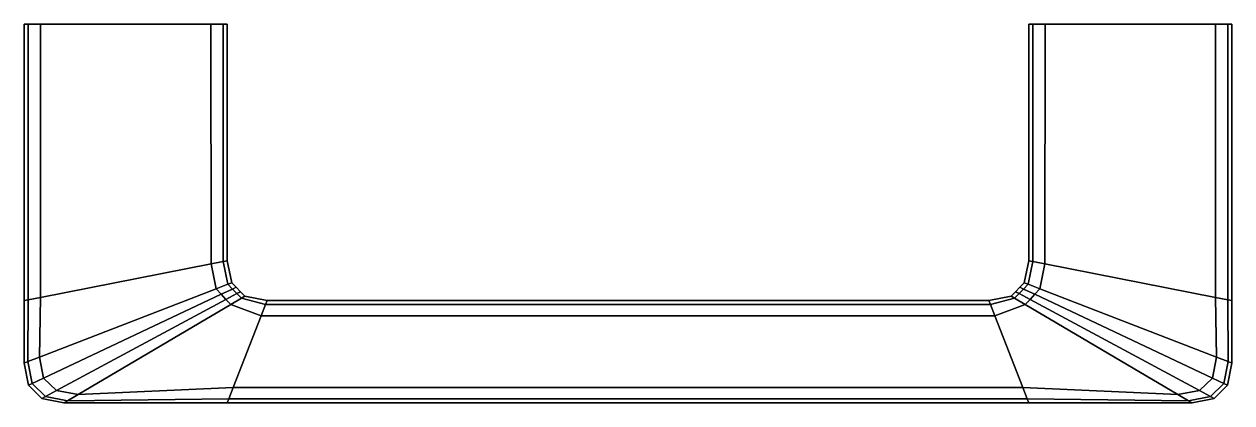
# Model space of a CAD drawing. Extents: x -36.5 to 36.7, y -22.9 to 0.
import ezdxf

# ---------------------------------------------------------------- set-up
doc = ezdxf.new("R2010")
doc.units = 0
doc.layers.add('METAL', color=194, linetype='CONTINUOUS')

msp = doc.modelspace()

# ---------------------------------------------------------------- meshes
at = {"layer": 'METAL'}
mesh = msp.add_polyface(dxfattribs=at)
corners = [(36.711, 0, 3.844), (36.711, -16.743, 0.172), (36.711, 0, -3.5), (36.711, -16.743, -3.5), (36.711, -20.529, -3.5), (36.478, -20.439, -4.25), (36.466, -16.695, -4.25), (36.461, 0, 4.594), (36.461, 0, -4.25), (36.443, -21.869, -3.5), (35.778, -20.168, -4.5), (35.73, -16.551, -4.5), (35.711, 0, 4.844), (35.639, -22.673, -3.5), (35.538, -21.443, 4.844), (34.757, -22.2, 4.844), (34.298, -22.941, -3.5), (34.083, -22.815, 4.594), (33.437, -22.434, 4.844), (25.398, 0, -4.5), (25.379, -14.523, -4.5), (25.063, -16.031, 4.844), (25.063, -16.031, -4.5), (24.766, -16.365, 4.844), (24.648, 0, -4.25), (24.643, -14.378, 4.594), (24.475, -16.68, 4.844), (24.398, -14.33, 3.844), (24.398, 0, 0.172), (24.398, -14.33, 0.172), (24.398, -22.941, 0.172), (24.398, -22.941, -3.5), (24.363, -15.761, 4.594), (24.307, -22.709, 4.594), (24.187, -16.983, -4.5), (24.13, -15.671, 3.844), (24.13, -15.671, 0.172), (24.088, -16.046, 4.594), (24.035, -22.01, 4.844), (23.862, -15.939, 3.844), (23.862, -15.939, 0.172), (23.814, -16.325, 4.594), (23.593, -16.207, 3.844), (23.593, -16.207, 0.172), (23.541, -16.602, 4.594), (23.325, -16.475, 3.844), (23.325, -16.475, 0.172), (22.348, -17.675, -4.5), (22.076, -16.976, 4.594), (21.985, -16.743, 3.844), (21.985, -16.743, 0.172), (-21.774, -16.743, 3.844), (-21.774, -16.743, 0.172), (-21.865, -16.976, 4.594), (-22.137, -17.675, -4.5), (-23.114, -16.475, 3.844), (-23.114, -16.475, 0.172), (-23.33, -16.602, 4.594), (-23.382, -16.207, 3.844), (-23.382, -16.207, 0.172), (-23.651, -15.939, 3.844), (-23.651, -15.939, 0.172), (-23.824, -22.01, 4.844), (-23.919, -15.671, 3.844), (-23.919, -15.671, 0.172), (-23.976, -16.983, 4.844), (-24.096, -22.709, 4.594), (-24.152, -15.761, 4.594), (-24.187, 0, 3.844), (-24.187, -14.33, 3.844), (-24.187, -22.941, 0.172), (-24.187, 0, -3.5), (-24.187, -22.941, -3.5), (-24.264, -16.68, 4.844), (-24.432, -14.378, -4.25), (-24.437, 0, 4.594), (-24.437, 0, -4.25), (-24.555, -16.365, 4.844), (-24.852, -16.031, -4.5), (-25.168, -14.523, -4.5), (-25.187, 0, 4.844), (-33.226, -22.434, 4.844), (-33.872, -22.815, -4.25), (-34.087, -22.941, -3.5), (-34.547, -22.2, 4.844), (-35.207, -22.555, -4.25), (-35.327, -21.443, -4.5), (-35.428, -22.673, -3.5), (-35.5, 0, -4.5), (-35.519, -16.551, -4.5), (-35.567, -20.168, -4.5), (-36.006, -21.762, -4.25), (-36.232, -21.869, -3.5), (-36.25, 0, -4.25), (-36.255, -16.695, -4.25), (-36.267, -20.439, -4.25), (-36.5, 0, -3.5), (-36.5, -16.743, -3.5), (-36.5, -20.529, -3.5), (-36.5, 0, 3.844), (-36.5, 0, 0.172), (-36.5, -16.743, 0.172), (-36.5, -20.529, 0.172), (-36.5, 0, 0.172), (-36.5, -20.529, 3.844), (-36.5, -16.743, 3.844), (-36.5, 0, 3.844), (-36.5, 0, -3.5), (-36.267, -20.439, 4.594), (-36.255, -16.695, 4.594), (-36.25, 0, 4.594), (-36.25, 0, 4.594), (-36.25, 0, -4.25), (-36.232, -21.869, 0.172), (-36.232, -21.869, 3.844), (-36.006, -21.762, 4.594), (-35.567, -20.168, 4.844), (-35.519, -16.551, 4.844), (-35.5, 0, 4.844), (-35.5, 0, 4.844), (-35.5, 0, -4.5), (-35.428, -22.673, 0.172), (-35.428, -22.673, 3.844), (-35.327, -21.443, 4.844), (-35.207, -22.555, 4.594), (-34.547, -22.2, -4.5), (-34.087, -22.941, 0.172), (-34.087, -22.941, 3.844), (-33.872, -22.815, 4.594), (-33.226, -22.434, -4.5), (-25.187, 0, -4.5), (-25.187, 0, -4.5), (-25.187, 0, 4.844), (-25.168, -14.523, 4.844), (-24.852, -16.031, 4.844), (-24.555, -16.365, -4.5), (-24.437, 0, -4.25), (-24.437, 0, 4.594), (-24.432, -14.378, 4.594), (-24.264, -16.68, -4.5), (-24.187, -14.33, -3.5), (-24.187, 0, -3.5), (-24.187, -14.33, 0.172), (-24.187, 0, 0.172), (-24.187, 0, 0.172), (-24.187, -22.941, 3.844), (-24.187, 0, 3.844), (-24.152, -15.761, -4.25), (-24.096, -22.709, -4.25), (-23.976, -16.983, -4.5), (-23.919, -15.671, -3.5), (-23.877, -16.046, -4.25), (-23.877, -16.046, 4.594), (-23.824, -22.01, -4.5), (-23.651, -15.939, -3.5), (-23.603, -16.325, -4.25), (-23.603, -16.325, 4.594), (-23.382, -16.207, -3.5), (-23.33, -16.602, -4.25), (-23.114, -16.475, -3.5), (-22.137, -17.675, 4.844), (-21.865, -16.976, -4.25), (-21.774, -16.743, -3.5), (21.985, -16.743, -3.5), (22.076, -16.976, -4.25), (22.348, -17.675, 4.844), (23.325, -16.475, -3.5), (23.541, -16.602, -4.25), (23.593, -16.207, -3.5), (23.814, -16.325, -4.25), (23.862, -15.939, -3.5), (24.035, -22.01, -4.5), (24.088, -16.046, -4.25), (24.13, -15.671, -3.5), (24.187, -16.983, 4.844), (24.307, -22.709, -4.25), (24.363, -15.761, -4.25), (24.398, -14.33, -3.5), (24.398, 0, -3.5), (24.398, 0, -3.5), (24.398, 0, 0.172), (24.398, -22.941, 3.844), (24.398, 0, 3.844), (24.398, 0, 3.844), (24.475, -16.68, -4.5), (24.643, -14.378, -4.25), (24.648, 0, -4.25), (24.648, 0, 4.594), (24.648, 0, 4.594), (24.766, -16.365, -4.5), (25.379, -14.523, 4.844), (25.398, 0, -4.5), (25.398, 0, 4.844), (25.398, 0, 4.844), (33.437, -22.434, -4.5), (34.083, -22.815, -4.25), (34.298, -22.941, 0.172), (34.298, -22.941, 3.844), (34.757, -22.2, -4.5), (35.418, -22.555, -4.25), (35.418, -22.555, 4.594), (35.538, -21.443, -4.5), (35.639, -22.673, 0.172), (35.639, -22.673, 3.844), (35.711, 0, -4.5), (35.711, 0, -4.5), (35.711, 0, 4.844), (35.73, -16.551, 4.844), (35.778, -20.168, 4.844), (36.217, -21.762, -4.25), (36.217, -21.762, 4.594), (36.443, -21.869, 0.172), (36.443, -21.869, 3.844), (36.461, 0, -4.25), (36.461, 0, 4.594), (36.466, -16.695, 4.594), (36.478, -20.439, 4.594), (36.711, 0, -3.5), (36.711, -20.529, 0.172), (36.711, 0, 0.172), (36.711, 0, 0.172), (36.711, -20.529, 3.844), (36.711, -16.743, 3.844), (36.711, 0, 3.844)]
mesh.append_faces([[corners[k] for k in face] for face in [(160, 62, 38, 165), (122, 121, 126, 127), (114, 113, 121, 122), (104, 102, 113, 114), (65, 81, 62, 160), (106, 100, 101, 105), (133, 132, 118, 117), (134, 133, 117, 116), (73, 84, 81, 65), (55, 56, 59, 58), (77, 123, 84, 73), (77, 134, 116, 123), (103, 99, 111, 119), (119, 80, 137, 68), (119, 68, 144, 103), (145, 127, 126, 70), (104, 105, 101, 102), (51, 49, 50, 52), (146, 69, 142, 143), (55, 51, 52, 56), (60, 58, 59, 61), (69, 63, 64, 142), (63, 60, 61, 64), (54, 47, 171, 153), (31, 30, 70, 72), (87, 83, 126, 121), (92, 87, 121, 113), (98, 92, 113, 102), (149, 54, 153, 129), (107, 97, 101, 100), (79, 89, 88, 130), (78, 90, 89, 79), (139, 149, 129, 125), (159, 157, 59, 56), (135, 139, 125, 86), (135, 86, 90, 78), (144, 141, 136, 131), (131, 120, 112, 96), (144, 131, 96, 103), (72, 70, 126, 83), (98, 102, 101, 97), (50, 163, 162, 52), (71, 143, 142, 140), (159, 56, 52, 162), (154, 61, 59, 157), (140, 142, 64, 150), (150, 64, 61, 154), (181, 145, 70, 30), (203, 197, 196, 202), (212, 203, 202, 211), (221, 212, 211, 218), (174, 165, 38, 18), (223, 222, 1, 219), (190, 207, 206, 192), (21, 208, 207, 190), (26, 174, 18, 15), (45, 42, 43, 46), (23, 26, 15, 14), (23, 14, 208, 21), (180, 183, 188, 193), (193, 12, 214, 0), (180, 193, 0, 220), (181, 30, 196, 197), (221, 218, 1, 222), (182, 28, 29, 27), (45, 46, 50, 49), (39, 40, 43, 42), (27, 29, 36, 35), (35, 36, 40, 39), (13, 202, 196, 16), (9, 211, 202, 13), (4, 218, 211, 9), (34, 194, 171, 47), (2, 219, 1, 3), (20, 19, 204, 11), (22, 20, 11, 10), (184, 198, 194, 34), (166, 46, 43, 168), (189, 201, 198, 184), (189, 22, 10, 201), (220, 217, 213, 205), (205, 191, 186, 179), (205, 179, 180, 220), (31, 16, 196, 30), (4, 3, 1, 218), (178, 177, 29, 28), (166, 163, 50, 46), (170, 168, 43, 40), (177, 173, 36, 29), (173, 170, 40, 36), (109, 117, 118, 110), (66, 62, 81, 128), (108, 116, 117, 109), (75, 132, 133, 138), (33, 38, 62, 66), (124, 122, 127, 128), (67, 63, 69, 138), (108, 104, 114, 115), (115, 114, 122, 124), (53, 51, 55, 57), (152, 60, 63, 67), (156, 58, 60, 152), (57, 55, 58, 156), (82, 83, 87, 85), (85, 87, 92, 91), (91, 92, 98, 95), (158, 159, 162, 161), (82, 129, 153, 148), (93, 88, 89, 94), (74, 79, 130, 76), (74, 140, 150, 147), (94, 89, 90, 95), (155, 157, 159, 158), (151, 154, 157, 155), (147, 150, 154, 151), (148, 153, 171, 175), (161, 162, 163, 164), (48, 49, 51, 53), (17, 197, 203, 200), (200, 203, 212, 210), (210, 212, 221, 216), (44, 45, 49, 48), (17, 18, 38, 33), (7, 206, 207, 215), (25, 190, 192, 187), (25, 27, 35, 32), (215, 207, 208, 216), (41, 42, 45, 44), (37, 39, 42, 41), (32, 35, 39, 37), (199, 13, 16, 195), (209, 9, 13, 199), (5, 4, 9, 209), (175, 171, 194, 195), (164, 163, 166, 167), (6, 11, 204, 8), (24, 19, 20, 185), (5, 10, 11, 6), (176, 173, 177, 185), (167, 166, 168, 169), (169, 168, 170, 172), (172, 170, 173, 176), (105, 109, 110, 106), (145, 66, 128, 127), (104, 108, 109, 105), (146, 75, 138, 69), (181, 33, 66, 145), (84, 124, 128, 81), (134, 67, 138, 133), (116, 108, 115, 123), (123, 115, 124, 84), (160, 53, 57, 65), (77, 152, 67, 134), (73, 156, 152, 77), (65, 57, 156, 73), (129, 82, 85, 125), (125, 85, 91, 86), (86, 91, 95, 90), (149, 158, 161, 54), (83, 82, 148, 72), (107, 93, 94, 97), (140, 74, 76, 71), (79, 74, 147, 78), (97, 94, 95, 98), (139, 155, 158, 149), (135, 151, 155, 139), (78, 147, 151, 135), (72, 148, 175, 31), (54, 161, 164, 47), (165, 48, 53, 160), (18, 17, 200, 15), (15, 200, 210, 14), (14, 210, 216, 208), (174, 44, 48, 165), (197, 17, 33, 181), (223, 7, 215, 222), (27, 25, 187, 182), (190, 25, 32, 21), (222, 215, 216, 221), (26, 41, 44, 174), (23, 37, 41, 26), (21, 32, 37, 23), (198, 199, 195, 194), (201, 209, 199, 198), (10, 5, 209, 201), (31, 175, 195, 16), (47, 164, 167, 34), (3, 6, 8, 2), (178, 24, 185, 177), (4, 5, 6, 3), (22, 176, 185, 20), (34, 167, 169, 184), (184, 169, 172, 189), (189, 172, 176, 22)]])

doc.saveas('drawing.dxf')
